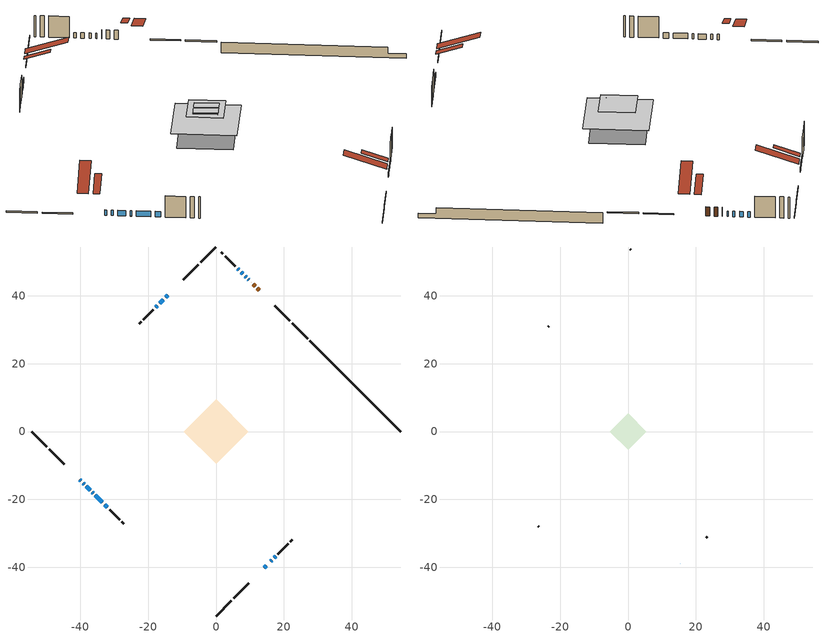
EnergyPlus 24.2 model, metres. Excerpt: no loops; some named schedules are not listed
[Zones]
conditioned space
 floor adiabatic (AdiabaticFloorConstruction): -9.52,0 0,9.52 9.52,0 0,-9.52 z3.51
 floor foundation (Slab1 construction): -6.68,1.51 -1.51,6.68 6.68,-1.51 1.51,-6.68 z-1.37
 wall outside (RimJoist1 construction): 0,-54.37 4.55,-49.82 / -54.37,0 -49.82,-4.55 / 0,54.37 -4.55,49.82 / 26.99,27.38 22.44,31.93 z1.07:1.37
 wall outside (RimJoist2 construction): 5.21,-49.17 9.62,-44.76 / -49.17,-5.21 -44.76,-9.62 / -5.21,49.17 -9.62,44.76 / 21.78,32.59 17.37,37 z1.07:1.37
 wall outside (AdiabaticWallConstruction 1): 12.75,41.63 12.21,42.16 / 11.56,42.82 11.05,43.33 / 10.39,43.98 10.36,44.02 z1.07:3.1
 wall outside (AdiabaticWallConstruction): 9.7,44.67 9.52,44.85 / 14.24,-40.13 14.76,-39.62 / 8.87,45.51 8.55,45.83 / -14.24,40.13 -14.84,39.54 / 16.12,-38.25 16.44,-37.93 / -40.13,-14.24 -39.79,-14.58 / -39.14,-15.23 -38.9,-15.48 / -38.24,-16.13 -37.07,-17.3 / -36.42,-17.96 -36.19,-18.18 / 7.89,46.48 7.38,46.99 / 6.72,47.65 6.34,48.03 / -15.49,38.88 -16.63,37.74 / 17.09,-37.28 17.61,-36.77 / -35.54,-18.84 -33.48,-20.89 / -32.82,-21.55 -32,-22.37 / -17.28,37.09 -17.8,36.57 z1.07:2.29
 wall outside (Wall1 construction): 18.26,-36.11 21.24,-33.13 / -31.35,-23.03 -28.37,-26.01 / -18.46,35.92 -21.44,32.94 / 5.69,48.69 2.71,51.67 z1.07:5.95
 wall outside (Wall2 construction): 21.9,-32.47 22.48,-31.9 / -27.71,-26.66 -27.14,-27.24 / -22.09,32.28 -22.67,31.71 / 2.05,52.32 1.48,52.9 z1.07:5.95
 wall foundation (FoundationWall1 construction): 27.65,26.73,-1.37 27.65,26.73,1.07 51.7,2.67,1.07 51.7,2.67,-0.31 54.37,0,-0.31 54.37,0,-1.37
 window (WindowConstruction 8): 9.7,44.67 9.52,44.85 z1.07:2.29
 window (WindowConstruction 7): 14.24,-40.13 14.76,-39.62 z1.07:2.29
 window (WindowConstruction 10): 8.86,45.51 8.55,45.82 z1.07:2.29
 window (WindowConstruction 11): -14.24,40.13 -14.84,39.54 z1.07:2.29
 window (WindowConstruction 12): 16.12,-38.25 16.44,-37.94 z1.07:2.29
 window (WindowConstruction 13): -40.13,-14.24 -39.79,-14.58 z1.07:2.29
 window (WindowConstruction 14): -39.14,-15.24 -38.9,-15.47 z1.07:2.29
 window (WindowConstruction 15): -38.24,-16.13 -37.07,-17.3 z1.07:2.29
 window (WindowConstruction 9): -36.42,-17.96 -36.19,-18.18 z1.07:2.29
 window (WindowConstruction): 7.89,46.48 7.38,46.99 z1.07:2.29
 window (WindowConstruction 1): 6.72,47.65 6.34,48.03 z1.07:2.29
 window (WindowConstruction 2): -15.49,38.88 -16.63,37.75 z1.07:2.29
 window (WindowConstruction 3): 17.1,-37.28 17.61,-36.77 z1.07:2.29
 window (WindowConstruction 4): -35.54,-18.84 -33.48,-20.89 z1.07:2.29
 window (WindowConstruction 5): -32.82,-21.55 -32.01,-22.37 z1.07:2.29
 window (WindowConstruction 6): -17.29,37.09 -17.8,36.58 z1.07:2.29
 door (Door): 12.75,41.63 12.21,42.16 z1.07:3.1
 door (Door 1): 11.56,42.82 11.05,43.33 z1.07:3.1
 door (Door 2): 10.39,43.98 10.36,44.02 z1.07:3.1
 ceiling adiabatic (AdiabaticFloorConstruction): 0,-9.52 9.52,0 0,9.52 -9.52,0 z3.51
 roof outside (Roof3 construction): 13.59,-40.79,5.95 9.76,-36.96,7.75 8.75,-37.97,7.75 12.58,-41.8,5.95; -40.79,-13.59,5.95 -36.96,-9.76,7.75 -37.97,-8.75,7.75 -41.8,-12.58,5.95; -13.59,40.79,5.95 -9.76,36.96,7.75 -8.75,37.97,7.75 -12.58,41.8,5.95; 13.4,40.97,5.95 9.57,37.14,7.75 10.58,36.13,7.75 14.41,39.96,5.95
attic - vented
 floor to conditioned space (Floor1 construction Reversed): -5.33,0 0,5.33 5.33,0 0,-5.33 z5.95
 floor to conditioned space (Floor2 construction Reversed): -3.56,0 0,3.56 3.56,0 0,-3.56 z5.95
 wall outside (AdiabaticWallConstruction): 15.41,-38.96 15.47,-38.91 z1.07:2.29
 wall outside (Wall3 construction): 23.13,-31.24 23.29,-31.08 / -26.48,-27.89 -26.32,-28.06 / -23.32,31.05 -23.48,30.89 / 0.82,53.56 0.66,53.72 z1.07:5.95
 window (WindowConstruction 16): 15.41,-38.96 15.47,-38.91 z1.07:2.29
 roof outside (Roof1 construction): 11.92,-42.45,5.95 5.68,-36.21,8.89 4.03,-37.86,8.89 10.28,-44.1,5.95; -42.45,-11.92,5.95 -36.21,-5.68,8.89 -37.86,-4.03,8.89 -44.1,-10.28,5.95; -11.92,42.45,5.95 -5.68,36.21,8.89 -4.03,37.86,8.89 -10.28,44.1,5.95; 15.07,39.3,5.95 8.83,33.06,8.89 10.47,31.42,8.89 16.72,37.66,5.95
[Building]
Building 1: Terrain=Suburbs
[Site:Location]
Sydney AP_NS: Latitude {deg}=46.16; Longitude {deg}=-60.05; Time Zone {hr}=-4; Elevation {m}=62; Keep Site Location Information=Yes
[Site:GroundTemperature:Shallow]
2.62187, 0.93492, 0.799824, 1.60037, 4.8141, 8.01286, 10.786, 12.5427, 12.692, 11.2632, 8.56075, 5.46011
[Site:WaterMainsTemperature]
Calculation Method=Schedule; Temperature Schedule=mains temperature schedule
[Material] Roughness=Rough; Thermal Absorptance=0.9
Name | Thickness {m} | Conductivity {W/m-K} | Density {kg/m3} | Specific Heat {J/kg-K} | Solar Absorptance | Visible Absorptance
asphalt or fiberglass shingles | 0.00635 | 0.162714 | 1121.4 | 1465.45 | 0.4 | 0.4
ceiling loosefill ins | 0.0846667 | 0.0480833 | 16.02 | 1046.75 | 0.7 | 0.7
ceiling stud and cavity | 0.0889 | 42.3981 | 6.31874 | 1174.65 | 0.7 | 0.7
ceiling stud and cavity 1 | 0.1397 | 0.610272 | 65.682 | 1177.47 | 0.7 | 0.7
concrete 4.0 in. | 0.1016 | 1.803125 | 2242.8 | 837.4 | 0.7 | 0.7
concrete 8.0 in. | 0.2032 | 1.803125 | 2242.8 | 837.4 | 0.7 | 0.7
door material | 0.04445 | 0.188738 | 512.64 | 1214.23 | 0.7 | 0.7
door material 1 | 0.04445 | 0.053851 | 512.64 | 1214.23 | 0.7 | 0.7
exterior vertical ins | 0.00216305 | 0.029427 | 32.04 | 1214.23 | 0.7 | 0.7
floor covering | 0.0127 | 0.0433444 | 54.468 | 1339.84 | 0.6 | 0.6
floor rigid ins; wall rigid ins | 0.512978 | 0.029427 | 32.04 | 1214.23 | 0.7 | 0.7
floor stud and cavity | 0.1397 | 1.75129 | 37.0049 | 1207.88 | 0.7 | 0.7
furniture material conditioned space 1 | 0.1524 | 0.115458 | 640.8 | 1214.23 | 0.6 | 0.6
gypsum board | 0.0127 | 0.160291 | 801 | 837.4 | 0.6 | 0.6
gypsum board 1 | 0.00254 | 0.160291 | 801 | 837.4 | 0.6 | 0.6
osb sheathing 0.5 in. | 0.0127 | 0.115458 | 512.64 | 1214.23 | 0.7 | 0.7
osb sheathing 0.75 in. | 0.01905 | 0.115458 | 512.64 | 1214.23 | 0.7 | 0.7
osb sheathing 2.0 in. | 0.0508 | 0.115458 | 512.64 | 1214.23 | 0.7 | 0.7
rim joist stud and cavity | 0.0508 | 0.177588 | 50.32683 | 1063.81 | 0.6 | 0.6
rim joist stud and cavity 1 | 0.0508 | 0.0285197 | 125.044 | 1163.47 | 0.6 | 0.6
roof stud and cavity | 0.2032 | 0.164673 | 78.34581 | 1123.46 | 0.7 | 0.7
wall stud and cavity | 0.1397 | 0.111119 | 139.0536 | 1170.24 | 0.7 | 0.7
wall stud and cavity 1 | 0.1397 | 0.132231 | 139.0536 | 1170.24 | 0.7 | 0.7
wall stud and cavity 2 | 0.0889 | 6.1454 | 50.32683 | 1063.81 | 0.6 | 0.6
wall stud and cavity 3 | 0.0889 | 0.380278 | 52.3479 | 1209.89 | 0.7 | 0.7
wall stud and cavity 4 | 0.0889 | 0.391764 | 83.0341 | 1211.67 | 0.7 | 0.7
wood siding | 0.0254 | 0.102417 | 544.68 | 1172.36 | 0.4 | 0.4
wood siding 1 | 0.00254 | 0.102417 | 544.68 | 1172.36 | 0.4 | 0.4
wood siding 2; wood siding 3; wood siding 4 | 0.0254 | 0.102417 | 544.68 | 1172.36 | 0.7 | 0.7
[WindowMaterial:SimpleGlazingSystem]
Name | U-Factor {W/m2-K} | Solar Heat Gain Coefficient
WindowMaterial | 2.77541 | 0.51
WindowMaterial 1 | 2.76746 | 0.48
WindowMaterial 10 | 2.765186 | 0.46
WindowMaterial 11 | 2.75497 | 0.42
WindowMaterial 12 | 2.78392 | 0.68
WindowMaterial 13 | 2.6539 | 0.15
WindowMaterial 2 | 2.90827 | 0.68
WindowMaterial 3 | 2.946882 | 0.64
WindowMaterial 4 | 5.93465 | 0.79
WindowMaterial 5 | 2.78279 | 0.56
WindowMaterial 6 | 5.10963 | 0.64
WindowMaterial 7 | 2.75156 | 0.41
WindowMaterial 8 | 2.76405 | 0.45
WindowMaterial 9 | 2.986628 | 0.6
[Construction]
AdiabaticFloorConstruction: floor stud and cavity, floor rigid ins, osb sheathing 0.75 in., floor covering
AdiabaticWallConstruction: wood siding 3, wall rigid ins, wall stud and cavity 3, gypsum board
AdiabaticWallConstruction 1: wood siding 4, wall rigid ins, wall stud and cavity 3, gypsum board
Door; Door 2: door material
Door 1: door material 1
Floor1 construction Reversed: gypsum board 1, ceiling stud and cavity
Floor2 construction Reversed: gypsum board, ceiling stud and cavity 1, ceiling loosefill ins
FoundationWall1 construction: concrete 8.0 in.
furniture construction conditioned space 1: furniture material conditioned space 1
PartitionWallConstruction: gypsum board, wall stud and cavity 4, gypsum board
RimJoist1 construction: wood siding 2, rim joist stud and cavity
RimJoist2 construction: wood siding 2, osb sheathing 2.0 in., rim joist stud and cavity 1
Roof1 construction: asphalt or fiberglass shingles
Roof3 construction: asphalt or fiberglass shingles, osb sheathing 0.75 in., roof stud and cavity, gypsum board
Slab1 construction: concrete 4.0 in.
Wall1 construction: wood siding, osb sheathing 0.5 in., wall stud and cavity, gypsum board
Wall2 construction: wood siding, osb sheathing 0.5 in., wall stud and cavity 1, gypsum board
Wall3 construction: wood siding 1, wall stud and cavity 2
WindowConstruction; WindowConstruction 6; WindowConstruction 7: WindowMaterial
WindowConstruction 1: WindowMaterial 1
WindowConstruction 10; WindowConstruction 12: WindowMaterial 8
WindowConstruction 11: WindowMaterial 9
WindowConstruction 13: WindowMaterial 10
WindowConstruction 14: WindowMaterial 11
WindowConstruction 15: WindowMaterial 12
WindowConstruction 16: WindowMaterial 13
WindowConstruction 2: WindowMaterial 2
WindowConstruction 3: WindowMaterial 3
WindowConstruction 4: WindowMaterial 4
WindowConstruction 5: WindowMaterial 5
WindowConstruction 8: WindowMaterial 6
WindowConstruction 9: WindowMaterial 7
[Zone] Multiplier=1; Part of Total Floor Area=Yes
Name | Volume {m3}
attic - vented | 39.2571
conditioned space | 604.6
[Space]
Name | Zone | Volume {m3}
attic - vented 1 | attic - vented | 39.2571
conditioned space 1 | conditioned space | 604.6
[ZoneInfiltration:EffectiveLeakageArea]
infil attic - vented 1: Zone or Space=attic - vented 1; Schedule=Always On Discrete; Effective Air Leakage Area {cm2}=2900.12; Stack Coefficient=0.000543911; Wind Coefficient=1.57574e-05
[ZoneMixing]
whole house fan mix: Zone or Space=attic - vented; Schedule=Always On Continuous; Design Flow Rate Calculation Method=Flow/Zone; Design Flow Rate {m3/s}=0; Source Zone or Space=conditioned space
[SurfaceProperty:ExposedFoundationPerimeter]
Slab1: Exposed Perimeter Calculation Method=TotalExposedPerimeter; Total Exposed Perimeter {m}=37.796
[InternalMass] Zone or ZoneList=conditioned space; Space or SpaceList=conditioned space 1
Name | Construction | Surface Area {m2}
furniture mass conditioned space 1 | furniture construction conditioned space 1 | 106.372
partition wall mass | PartitionWallConstruction | 265.93
[Lights]
interior lighting: Zone or ZoneList or Space or SpaceList=conditioned space 1; Schedule=interior lighting schedule; Design Level Calculation Method=LightingLevel; Lighting Level {W}=343.2; Return Air Fraction=0; Fraction Radiant=0.6; Fraction Visible=0.2; Fraction Replaceable=1
[People]
occupants: Zone or ZoneList or Space or SpaceList=conditioned space 1; Number of People Schedule=occupants schedule; Number of People Calculation Method=People; Number of People=3; Fraction Radiant=0.314171; Sensible Heat Fraction=0.56303; Activity Level Schedule=occupants activity schedule; Carbon Dioxide Generation Rate {m3/s-W}=0; Enable ASHRAE 55 Comfort Warnings=No; Mean Radiant Temperature Calculation Type=EnclosureAveraged
[ElectricEquipment] Zone or ZoneList or Space or SpaceList=conditioned space 1; Design Level Calculation Method=EquipmentLevel
Name | Schedule | Design Level {W} | Fraction Latent | Fraction Radiant | Fraction Lost
clothes dryer | clothes dryer schedule | 140.772 | 0.015 | 0.081 | 0.85
clothes washer | clothes washer schedule | 32.1985 | 0.03 | 0.162 | 0.7
cooking range | cooking range schedule | 215.147 | 0.08 | 0.432 | 0.2
dishwasher | dishwasher schedule | 66.8632 | 0.3 | 0.18 | 0.4
fridge | fridge schedule | 72.9452 | 0 | 0.6 | 0
mech vent bath fan 0 | mech vent bath fan 0 schedule | 50.2 | 0 | 0 | 1
mech vent bath fan 1 | mech vent bath fan 1 schedule | 50.2 | 0 | 0 | 1
mech vent house fan | mech vent house fan schedule | 0 | 0 | 0 | 1
mech vent house fan cfis | mech vent house fan cfis schedule | 0 | 0 | 0 | 0
misc plug loads | misc plug loads schedule | 494.7 | 0.045 | 0.513 | 0.1
whole house fan | Always On Discrete | 0 | 0 | 0 | 1
[OtherEquipment] Zone or ZoneList or Space or SpaceList=conditioned space 1; Design Level Calculation Method=EquipmentLevel
Name | Fuel Type | Schedule | Design Level {W} | Fraction Latent | Fraction Radiant | Fraction Lost
clothes dryer 1 | Electricity | clothes dryer schedule | 0 | 0.015 | 0.081 | 0.85
cooking range 1 | Electricity | cooking range schedule | 0 | 0.08 | 0.432 | 0.2
general water use latent | None | general water use schedule | 62.594 | 1 | 0 | 0
general water use sensible | None | general water use schedule | -61.6891 | 0 | 0.6 | 0
mech vent house fan latent load | None | Always On Discrete | 0 | 1 | 0 | 0
mech vent house fan sensible load | None | Always On Discrete | 0 | 0 | 0 | 0
water heater energy adjustment1 | Electricity | Always On Discrete | 0.01 | 0 | 0 | 1
[ZoneInfiltration:DesignFlowRate] Zone or ZoneList or Space or SpaceList=conditioned space 1; Schedule=Always On Discrete; Design Flow Rate Calculation Method=Flow/Zone; Design Flow Rate {m3/s}=0
infil flow; natural vent flow; whole house fan flow
[Foundation:Kiva]
Foundation Kiva 1: Initial Indoor Air Temperature {C}=18; Wall Height Above Grade {m}=1.06997; Wall Depth Below Slab {m}=0.2032; Custom Block Material Name 1=exterior vertical ins; Custom Block Depth 1 {m}=2.43998; Custom Block X Position 1 {m}=0.2032; Custom Block Z Position 1 {m}=0
[Foundation:Kiva:Settings]
Soil Conductivity {W/m-K}=0.849921; Soil Density {kg/m3}=1842.3; Soil Specific Heat {J/kg-K}=418.7; Ground Solar Absorptivity=0.9; Ground Thermal Absorptivity=0.9; Ground Surface Roughness {m}=0.03; Far-Field Width {m}=40; Deep-Ground Boundary Condition=ZeroFlux; Deep-Ground Depth {m}=40; Minimum Cell Dimension {m}=0.2; Maximum Cell Growth Coefficient=3; Simulation Timestep=Timestep
[Exterior:Lights]
exterior lighting: Schedule=exterior lighting schedule; Design Level {W}=75.6
[Schedule:Constant]
Name | Hourly Value
Always On Continuous; mech vent house fan schedule; mech vent house fan cfis schedule; Always On Discrete | 1
occupants activity schedule | 117.228
fridge schedule | 0
[Schedule:Week:Daily]
interior lighting schedule Week Rule - Jan1-Jan27: interior lighting schedule day, interior lighting schedule day, interior lighting schedule day, interior lighting schedule day, interior lighting schedule day, interior lighting schedule day, interior lighting schedule day, interior lighting schedule default day, interior lighting schedule default day, interior lighting schedule default day, interior lighting schedule default day, interior lighting schedule default day
interior lighting schedule Week Rule - Jan28-Feb3: interior lighting schedule day, interior lighting schedule day, interior lighting schedule day, interior lighting schedule day, interior lighting schedule day 1, interior lighting schedule day 1, interior lighting schedule day 1, interior lighting schedule default day, interior lighting schedule default day, interior lighting schedule default day, interior lighting schedule default day, interior lighting schedule default day
interior lighting schedule Week Rule - Feb4-Feb24: interior lighting schedule day 1, interior lighting schedule day 1, interior lighting schedule day 1, interior lighting schedule day 1, interior lighting schedule day 1, interior lighting schedule day 1, interior lighting schedule day 1, interior lighting schedule default day, interior lighting schedule default day, interior lighting schedule default day, interior lighting schedule default day, interior lighting schedule default day
interior lighting schedule Week Rule - Feb25-Mar3: interior lighting schedule day 1, interior lighting schedule day 1, interior lighting schedule day 1, interior lighting schedule day 1, interior lighting schedule day 2, interior lighting schedule day 2, interior lighting schedule day 2, interior lighting schedule default day, interior lighting schedule default day, interior lighting schedule default day, interior lighting schedule default day, interior lighting schedule default day
interior lighting schedule Week Rule - Mar4-Mar31: interior lighting schedule day 2, interior lighting schedule day 2, interior lighting schedule day 2, interior lighting schedule day 2, interior lighting schedule day 2, interior lighting schedule day 2, interior lighting schedule day 2, interior lighting schedule default day, interior lighting schedule default day, interior lighting schedule default day, interior lighting schedule default day, interior lighting schedule default day
interior lighting schedule Week Rule - Apr1-Apr28: interior lighting schedule day 3, interior lighting schedule day 3, interior lighting schedule day 3, interior lighting schedule day 3, interior lighting schedule day 3, interior lighting schedule day 3, interior lighting schedule day 3, interior lighting schedule default day, interior lighting schedule default day, interior lighting schedule default day, interior lighting schedule default day, interior lighting schedule default day
interior lighting schedule Week Rule - Apr29-May5: interior lighting schedule day 3, interior lighting schedule day 3, interior lighting schedule day 4, interior lighting schedule day 4, interior lighting schedule day 4, interior lighting schedule day 4, interior lighting schedule day 4, interior lighting schedule default day, interior lighting schedule default day, interior lighting schedule default day, interior lighting schedule default day, interior lighting schedule default day
interior lighting schedule Week Rule - May6-May26: interior lighting schedule day 4, interior lighting schedule day 4, interior lighting schedule day 4, interior lighting schedule day 4, interior lighting schedule day 4, interior lighting schedule day 4, interior lighting schedule day 4, interior lighting schedule default day, interior lighting schedule default day, interior lighting schedule default day, interior lighting schedule default day, interior lighting schedule default day
interior lighting schedule Week Rule - May27-Jun2: interior lighting schedule day 4, interior lighting schedule day 4, interior lighting schedule day 4, interior lighting schedule day 4, interior lighting schedule day 4, interior lighting schedule day 5, interior lighting schedule day 5, interior lighting schedule default day, interior lighting schedule default day, interior lighting schedule default day, interior lighting schedule default day, interior lighting schedule default day
interior lighting schedule Week Rule - Jun3-Jun30: interior lighting schedule day 5, interior lighting schedule day 5, interior lighting schedule day 5, interior lighting schedule day 5, interior lighting schedule day 5, interior lighting schedule day 5, interior lighting schedule day 5, interior lighting schedule default day, interior lighting schedule default day, interior lighting schedule default day, interior lighting schedule default day, interior lighting schedule default day
interior lighting schedule Week Rule - Jul1-Jul28: interior lighting schedule day 6, interior lighting schedule day 6, interior lighting schedule day 6, interior lighting schedule day 6, interior lighting schedule day 6, interior lighting schedule day 6, interior lighting schedule day 6, interior lighting schedule default day, interior lighting schedule default day, interior lighting schedule default day, interior lighting schedule default day, interior lighting schedule default day
interior lighting schedule Week Rule - Jul29-Aug4: interior lighting schedule day 6, interior lighting schedule day 6, interior lighting schedule day 6, interior lighting schedule day 7, interior lighting schedule day 7, interior lighting schedule day 7, interior lighting schedule day 7, interior lighting schedule default day, interior lighting schedule default day, interior lighting schedule default day, interior lighting schedule default day, interior lighting schedule default day
interior lighting schedule Week Rule - Aug5-Aug25: interior lighting schedule day 7, interior lighting schedule day 7, interior lighting schedule day 7, interior lighting schedule day 7, interior lighting schedule day 7, interior lighting schedule day 7, interior lighting schedule day 7, interior lighting schedule default day, interior lighting schedule default day, interior lighting schedule default day, interior lighting schedule default day, interior lighting schedule default day
interior lighting schedule Week Rule - Aug26-Sep1: interior lighting schedule day 7, interior lighting schedule day 7, interior lighting schedule day 7, interior lighting schedule day 7, interior lighting schedule day 7, interior lighting schedule day 7, interior lighting schedule day 8, interior lighting schedule default day, interior lighting schedule default day, interior lighting schedule default day, interior lighting schedule default day, interior lighting schedule default day
interior lighting schedule Week Rule - Sep2-Sep29: interior lighting schedule day 8, interior lighting schedule day 8, interior lighting schedule day 8, interior lighting schedule day 8, interior lighting schedule day 8, interior lighting schedule day 8, interior lighting schedule day 8, interior lighting schedule default day, interior lighting schedule default day, interior lighting schedule default day, interior lighting schedule default day, interior lighting schedule default day
interior lighting schedule Week Rule - Sep30-Oct6: interior lighting schedule day 8, interior lighting schedule day 9, interior lighting schedule day 9, interior lighting schedule day 9, interior lighting schedule day 9, interior lighting schedule day 9, interior lighting schedule day 9, interior lighting schedule default day, interior lighting schedule default day, interior lighting schedule default day, interior lighting schedule default day, interior lighting schedule default day
interior lighting schedule Week Rule - Oct7-Oct27: interior lighting schedule day 9, interior lighting schedule day 9, interior lighting schedule day 9, interior lighting schedule day 9, interior lighting schedule day 9, interior lighting schedule day 9, interior lighting schedule day 9, interior lighting schedule default day, interior lighting schedule default day, interior lighting schedule default day, interior lighting schedule default day, interior lighting schedule default day
interior lighting schedule Week Rule - Oct28-Nov3: interior lighting schedule day 9, interior lighting schedule day 9, interior lighting schedule day 9, interior lighting schedule day 9, interior lighting schedule day 10, interior lighting schedule day 10, interior lighting schedule day 10, interior lighting schedule default day, interior lighting schedule default day, interior lighting schedule default day, interior lighting schedule default day, interior lighting schedule default day
interior lighting schedule Week Rule - Nov4-Nov24: interior lighting schedule day 10, interior lighting schedule day 10, interior lighting schedule day 10, interior lighting schedule day 10, interior lighting schedule day 10, interior lighting schedule day 10, interior lighting schedule day 10, interior lighting schedule default day, interior lighting schedule default day, interior lighting schedule default day, interior lighting schedule default day, interior lighting schedule default day
interior lighting schedule Week Rule - Nov25-Dec1: interior lighting schedule day 10, interior lighting schedule day 10, interior lighting schedule day 10, interior lighting schedule day 10, interior lighting schedule day 10, interior lighting schedule day 10, interior lighting schedule day 11, interior lighting schedule default day, interior lighting schedule default day, interior lighting schedule default day, interior lighting schedule default day, interior lighting schedule default day
interior lighting schedule Week Rule - Dec2-Dec31: interior lighting schedule day 11, interior lighting schedule day 11, interior lighting schedule day 11, interior lighting schedule day 11, interior lighting schedule day 11, interior lighting schedule day 11, interior lighting schedule day 11, interior lighting schedule default day, interior lighting schedule default day, interior lighting schedule default day, interior lighting schedule default day, interior lighting schedule default day
occupants schedule Week Rule - Jan1-Dec31: occupants schedule day, occupants schedule day, occupants schedule day, occupants schedule day, occupants schedule day, occupants schedule day, occupants schedule day, occupants schedule default day, occupants schedule default day, occupants schedule default day, occupants schedule default day, occupants schedule default day
clothes dryer schedule Week Rule - Jan1-Dec31: clothes dryer schedule day, clothes dryer schedule day, clothes dryer schedule day, clothes dryer schedule day, clothes dryer schedule day, clothes dryer schedule day, clothes dryer schedule day, clothes dryer schedule default day, clothes dryer schedule default day, clothes dryer schedule default day, clothes dryer schedule default day, clothes dryer schedule default day
clothes washer schedule Week Rule - Jan1-Dec31: clothes washer schedule day, clothes washer schedule day, clothes washer schedule day, clothes washer schedule day, clothes washer schedule day, clothes washer schedule day, clothes washer schedule day, clothes washer schedule default day, clothes washer schedule default day, clothes washer schedule default day, clothes washer schedule default day, clothes washer schedule default day
cooking range schedule Week Rule - Jan1-Dec31: cooking range schedule day, cooking range schedule day, cooking range schedule day, cooking range schedule day, cooking range schedule day, cooking range schedule day, cooking range schedule day, cooking range schedule default day, cooking range schedule default day, cooking range schedule default day, cooking range schedule default day, cooking range schedule default day
dishwasher schedule Week Rule - Jan1-Dec31: dishwasher schedule day, dishwasher schedule day, dishwasher schedule day, dishwasher schedule day, dishwasher schedule day, dishwasher schedule day, dishwasher schedule day, dishwasher schedule default day, dishwasher schedule default day, dishwasher schedule default day, dishwasher schedule default day, dishwasher schedule default day
mech vent bath fan 0 schedule Week Rule - Jan1-Dec31: mech vent bath fan 0 schedule day, mech vent bath fan 0 schedule day, mech vent bath fan 0 schedule day, mech vent bath fan 0 schedule day, mech vent bath fan 0 schedule day, mech vent bath fan 0 schedule day, mech vent bath fan 0 schedule day, mech vent bath fan 0 schedule default day, mech vent bath fan 0 schedule default day, mech vent bath fan 0 schedule default day, mech vent bath fan 0 schedule default day, mech vent bath fan 0 schedule default day
mech vent bath fan 1 schedule Week Rule - Jan1-Dec31: mech vent bath fan 1 schedule day, mech vent bath fan 1 schedule day, mech vent bath fan 1 schedule day, mech vent bath fan 1 schedule day, mech vent bath fan 1 schedule day, mech vent bath fan 1 schedule day, mech vent bath fan 1 schedule day, mech vent bath fan 1 schedule default day, mech vent bath fan 1 schedule default day, mech vent bath fan 1 schedule default day, mech vent bath fan 1 schedule default day, mech vent bath fan 1 schedule default day
misc plug loads schedule Week Rule - Jan1-Dec31: misc plug loads schedule day, misc plug loads schedule day, misc plug loads schedule day, misc plug loads schedule day, misc plug loads schedule day, misc plug loads schedule day, misc plug loads schedule day, misc plug loads schedule default day, misc plug loads schedule default day, misc plug loads schedule default day, misc plug loads schedule default day, misc plug loads schedule default day
general water use schedule Week Rule - Jan1-Dec31: general water use schedule day, general water use schedule day, general water use schedule day, general water use schedule day, general water use schedule day, general water use schedule day, general water use schedule day, general water use schedule default day, general water use schedule default day, general water use schedule default day, general water use schedule default day, general water use schedule default day
exterior lighting schedule Week Rule - Jan1-Jan27: exterior lighting schedule day, exterior lighting schedule day, exterior lighting schedule day, exterior lighting schedule day, exterior lighting schedule day, exterior lighting schedule day, exterior lighting schedule day, exterior lighting schedule default day, exterior lighting schedule default day, exterior lighting schedule default day, exterior lighting schedule default day, exterior lighting schedule default day
exterior lighting schedule Week Rule - Jan28-Feb3: exterior lighting schedule day, exterior lighting schedule day, exterior lighting schedule day, exterior lighting schedule day, exterior lighting schedule day 1, exterior lighting schedule day 1, exterior lighting schedule day 1, exterior lighting schedule default day, exterior lighting schedule default day, exterior lighting schedule default day, exterior lighting schedule default day, exterior lighting schedule default day
exterior lighting schedule Week Rule - Feb4-Feb24: exterior lighting schedule day 1, exterior lighting schedule day 1, exterior lighting schedule day 1, exterior lighting schedule day 1, exterior lighting schedule day 1, exterior lighting schedule day 1, exterior lighting schedule day 1, exterior lighting schedule default day, exterior lighting schedule default day, exterior lighting schedule default day, exterior lighting schedule default day, exterior lighting schedule default day
exterior lighting schedule Week Rule - Feb25-Mar3: exterior lighting schedule day 1, exterior lighting schedule day 1, exterior lighting schedule day 1, exterior lighting schedule day 1, exterior lighting schedule day 2, exterior lighting schedule day 2, exterior lighting schedule day 2, exterior lighting schedule default day, exterior lighting schedule default day, exterior lighting schedule default day, exterior lighting schedule default day, exterior lighting schedule default day
exterior lighting schedule Week Rule - Mar4-Mar31: exterior lighting schedule day 2, exterior lighting schedule day 2, exterior lighting schedule day 2, exterior lighting schedule day 2, exterior lighting schedule day 2, exterior lighting schedule day 2, exterior lighting schedule day 2, exterior lighting schedule default day, exterior lighting schedule default day, exterior lighting schedule default day, exterior lighting schedule default day, exterior lighting schedule default day
exterior lighting schedule Week Rule - Apr1-Apr28: exterior lighting schedule day 3, exterior lighting schedule day 3, exterior lighting schedule day 3, exterior lighting schedule day 3, exterior lighting schedule day 3, exterior lighting schedule day 3, exterior lighting schedule day 3, exterior lighting schedule default day, exterior lighting schedule default day, exterior lighting schedule default day, exterior lighting schedule default day, exterior lighting schedule default day
exterior lighting schedule Week Rule - Apr29-May5: exterior lighting schedule day 3, exterior lighting schedule day 3, exterior lighting schedule day 4, exterior lighting schedule day 4, exterior lighting schedule day 4, exterior lighting schedule day 4, exterior lighting schedule day 4, exterior lighting schedule default day, exterior lighting schedule default day, exterior lighting schedule default day, exterior lighting schedule default day, exterior lighting schedule default day
exterior lighting schedule Week Rule - May6-May26: exterior lighting schedule day 4, exterior lighting schedule day 4, exterior lighting schedule day 4, exterior lighting schedule day 4, exterior lighting schedule day 4, exterior lighting schedule day 4, exterior lighting schedule day 4, exterior lighting schedule default day, exterior lighting schedule default day, exterior lighting schedule default day, exterior lighting schedule default day, exterior lighting schedule default day
exterior lighting schedule Week Rule - May27-Jun2: exterior lighting schedule day 4, exterior lighting schedule day 4, exterior lighting schedule day 4, exterior lighting schedule day 4, exterior lighting schedule day 4, exterior lighting schedule day 5, exterior lighting schedule day 5, exterior lighting schedule default day, exterior lighting schedule default day, exterior lighting schedule default day, exterior lighting schedule default day, exterior lighting schedule default day
exterior lighting schedule Week Rule - Jun3-Jun30: exterior lighting schedule day 5, exterior lighting schedule day 5, exterior lighting schedule day 5, exterior lighting schedule day 5, exterior lighting schedule day 5, exterior lighting schedule day 5, exterior lighting schedule day 5, exterior lighting schedule default day, exterior lighting schedule default day, exterior lighting schedule default day, exterior lighting schedule default day, exterior lighting schedule default day
exterior lighting schedule Week Rule - Jul1-Jul28: exterior lighting schedule day 6, exterior lighting schedule day 6, exterior lighting schedule day 6, exterior lighting schedule day 6, exterior lighting schedule day 6, exterior lighting schedule day 6, exterior lighting schedule day 6, exterior lighting schedule default day, exterior lighting schedule default day, exterior lighting schedule default day, exterior lighting schedule default day, exterior lighting schedule default day
exterior lighting schedule Week Rule - Jul29-Aug4: exterior lighting schedule day 6, exterior lighting schedule day 6, exterior lighting schedule day 6, exterior lighting schedule day 7, exterior lighting schedule day 7, exterior lighting schedule day 7, exterior lighting schedule day 7, exterior lighting schedule default day, exterior lighting schedule default day, exterior lighting schedule default day, exterior lighting schedule default day, exterior lighting schedule default day
exterior lighting schedule Week Rule - Aug5-Aug25: exterior lighting schedule day 7, exterior lighting schedule day 7, exterior lighting schedule day 7, exterior lighting schedule day 7, exterior lighting schedule day 7, exterior lighting schedule day 7, exterior lighting schedule day 7, exterior lighting schedule default day, exterior lighting schedule default day, exterior lighting schedule default day, exterior lighting schedule default day, exterior lighting schedule default day
exterior lighting schedule Week Rule - Aug26-Sep1: exterior lighting schedule day 7, exterior lighting schedule day 7, exterior lighting schedule day 7, exterior lighting schedule day 7, exterior lighting schedule day 7, exterior lighting schedule day 7, exterior lighting schedule day 8, exterior lighting schedule default day, exterior lighting schedule default day, exterior lighting schedule default day, exterior lighting schedule default day, exterior lighting schedule default day
[Schedule:Year]
interior lighting schedule: interior lighting schedule Week Rule - Jan1-Jan27, 1, 1, 1, 27, interior lighting schedule Week Rule - Jan28-Feb3, 1, 28, 2, 3, interior lighting schedule Week Rule - Feb4-Feb24, 2, 4, 2, 24, interior lighting schedule Week Rule - Feb25-Mar3, 2, 25, 3, 3, interior lighting schedule Week Rule - Mar4-Mar31, 3, 4, 3, 31, interior lighting schedule Week Rule - Apr1-Apr28, 4, 1, 4, 28, interior lighting schedule Week Rule - Apr29-May5, 4, 29, 5, 5, interior lighting schedule Week Rule - May6-May26, 5, 6, 5, 26, interior lighting schedule Week Rule - May27-Jun2, 5, 27, 6, 2, interior lighting schedule Week Rule - Jun3-Jun30, 6, 3, 6, 30, interior lighting schedule Week Rule - Jul1-Jul28, 7, 1, 7, 28, interior lighting schedule Week Rule - Jul29-Aug4, 7, 29, 8, 4, interior lighting schedule Week Rule - Aug5-Aug25, 8, 5, 8, 25, interior lighting schedule Week Rule - Aug26-Sep1, 8, 26, 9, 1, interior lighting schedule Week Rule - Sep2-Sep29, 9, 2, 9, 29, interior lighting schedule Week Rule - Sep30-Oct6, 9, 30, 10, 6, interior lighting schedule Week Rule - Oct7-Oct27, 10, 7, 10, 27, interior lighting schedule Week Rule - Oct28-Nov3, 10, 28, 11, 3, interior lighting schedule Week Rule - Nov4-Nov24, 11, 4, 11, 24, interior lighting schedule Week Rule - Nov25-Dec1, 11, 25, 12, 1, interior lighting schedule Week Rule - Dec2-Dec31, 12, 2, 12, 31
occupants schedule: occupants schedule Week Rule - Jan1-Dec31, 1, 1, 12, 31
clothes dryer schedule: clothes dryer schedule Week Rule - Jan1-Dec31, 1, 1, 12, 31
clothes washer schedule: clothes washer schedule Week Rule - Jan1-Dec31, 1, 1, 12, 31
cooking range schedule: cooking range schedule Week Rule - Jan1-Dec31, 1, 1, 12, 31
dishwasher schedule: dishwasher schedule Week Rule - Jan1-Dec31, 1, 1, 12, 31
mech vent bath fan 0 schedule: mech vent bath fan 0 schedule Week Rule - Jan1-Dec31, 1, 1, 12, 31
mech vent bath fan 1 schedule: mech vent bath fan 1 schedule Week Rule - Jan1-Dec31, 1, 1, 12, 31
misc plug loads schedule: misc plug loads schedule Week Rule - Jan1-Dec31, 1, 1, 12, 31
general water use schedule: general water use schedule Week Rule - Jan1-Dec31, 1, 1, 12, 31
exterior lighting schedule: exterior lighting schedule Week Rule - Jan1-Jan27, 1, 1, 1, 27, exterior lighting schedule Week Rule - Jan28-Feb3, 1, 28, 2, 3, exterior lighting schedule Week Rule - Feb4-Feb24, 2, 4, 2, 24, exterior lighting schedule Week Rule - Feb25-Mar3, 2, 25, 3, 3, exterior lighting schedule Week Rule - Mar4-Mar31, 3, 4, 3, 31, exterior lighting schedule Week Rule - Apr1-Apr28, 4, 1, 4, 28, exterior lighting schedule Week Rule - Apr29-May5, 4, 29, 5, 5, exterior lighting schedule Week Rule - May6-May26, 5, 6, 5, 26, exterior lighting schedule Week Rule - May27-Jun2, 5, 27, 6, 2, exterior lighting schedule Week Rule - Jun3-Jun30, 6, 3, 6, 30, exterior lighting schedule Week Rule - Jul1-Jul28, 7, 1, 7, 28, exterior lighting schedule Week Rule - Jul29-Aug4, 7, 29, 8, 4, exterior lighting schedule Week Rule - Aug5-Aug25, 8, 5, 8, 25, exterior lighting schedule Week Rule - Aug26-Sep1, 8, 26, 9, 1, exterior lighting schedule Week Rule - Sep2-Sep29, 9, 2, 9, 29, exterior lighting schedule Week Rule - Sep30-Oct6, 9, 30, 10, 6, exterior lighting schedule Week Rule - Oct7-Oct27, 10, 7, 10, 27, exterior lighting schedule Week Rule - Oct28-Nov3, 10, 28, 11, 3, exterior lighting schedule Week Rule - Nov4-Nov24, 11, 4, 11, 24, exterior lighting schedule Week Rule - Nov25-Dec1, 11, 25, 12, 1, exterior lighting schedule Week Rule - Dec2-Dec31, 12, 2, 12, 31
[Schedule:Compact]
mains temperature schedule: Through: 01/01, For: AllDays, Until: 24:00, 6.99889, Through: 01/02, For: AllDays, Until: 24:00, 6.94278, Through: 01/03, For: AllDays, Until: 24:00, 6.88722, Through: 01/04, For: AllDays, Until: 24:00, 6.83278, Through: 01/05, For: AllDays, Until: 24:00, 6.77944, Through: 01/06, For: AllDays, Until: 24:00, 6.72722, Through: 01/07, For: AllDays, Until: 24:00, 6.67556, Through: 01/08, For: AllDays, Until: 24:00, 6.62444, Through: 01/09, For: AllDays, Until: 24:00, 6.575, Through: 01/10, For: AllDays, Until: 24:00, 6.52611, Through: 01/11, For: AllDays, Until: 24:00, 6.47889, Through: 01/12, For: AllDays, Until: 24:00, 6.43222, Through: 01/13, For: AllDays, Until: 24:00, 6.38611, Through: 01/14, For: AllDays, Until: 24:00, 6.34167, Through: 01/15, For: AllDays, Until: 24:00, 6.29833, Through: 01/16, For: AllDays, Until: 24:00, 6.25556, Through: 01/17, For: AllDays, Until: 24:00, 6.21444, Through: 01/18, For: AllDays, Until: 24:00, 6.17389, Through: 01/19, For: AllDays, Until: 24:00, 6.135, Through: 01/20, For: AllDays, Until: 24:00, 6.09667, Through: 01/21, For: AllDays, Until: 24:00, 6.06, Through: 01/22, For: AllDays, Until: 24:00, 6.02389, Through: 01/23, For: AllDays, Until: 24:00, 5.98944, Through: 01/24, For: AllDays, Until: 24:00, 5.95611, Through: 01/25, For: AllDays, Until: 24:00, 5.92333, Through: 01/26, For: AllDays, Until: 24:00, 5.89222, Through: 01/27, For: AllDays, Until: 24:00, 5.86278, Through: 01/28, For: AllDays, Until: 24:00, 5.83389, Through: 01/29, For: AllDays, Until: 24:00, 5.80611, Through: 01/30, For: AllDays, Until: 24:00, 5.78, Through: 01/31, For: AllDays, Until: 24:00, 5.755, Through: 02/01, For: AllDays, Until: 24:00, 5.73111, Through: 02/02, For: AllDays, Until: 24:00, 5.70833, Through: 02/03, For: AllDays, Until: 24:00, 5.68722, Through: 02/04, For: AllDays, Until: 24:00, 5.66667, Through: 02/05, For: AllDays, Until: 24:00, 5.64778, Through: 02/06, For: AllDays, Until: 24:00, 5.63056, Through: 02/07, For: AllDays, Until: 24:00, 5.61389, Through: 02/08, For: AllDays, Until: 24:00, 5.59889, Through: 02/09, For: AllDays, Until: 24:00, 5.585, Through: 02/10, For: AllDays, Until: 24:00, 5.57278, Through: 02/11, For: AllDays, Until: 24:00, 5.56167, Through: 02/12, For: AllDays, Until: 24:00, 5.55167, Through: 02/13, For: AllDays, Until: 24:00, 5.54278, Through: 02/14, For: AllDays, Until: 24:00, 5.53556, Through: 02/15, For: AllDays, Until: 24:00, 5.52944, Through: 02/16, For: AllDays, Until: 24:00, 5.52444, Through: 02/17, For: AllDays, Until: 24:00, 5.52111, Through: 02/18, For: AllDays, Until: 24:00, 5.51889, Through: 02/19, For: AllDays, Until: 24:00, 5.51833, Through: 02/20, For: AllDays, Until: 24:00, 5.51889, Through: 02/21, For: AllDays, Until: 24:00, 5.52056, Through: 02/22, For: AllDays, Until: 24:00, 5.52333, Through: 02/23, For: AllDays, Until: 24:00, 5.52778, Through: 02/24, For: AllDays, Until: 24:00, 5.53333, Through: 02/25, For: AllDays, Until: 24:00, 5.54056, Through: 02/26, For: AllDays, Until: 24:00, 5.54833, Through: 02/27, For: AllDays, Until: 24:00, 5.55833, Through: 02/28, For: AllDays, Until: 24:00, 5.56889, Through: 03/01, For: AllDays, Until: 24:00, 5.58111, Through: 03/02, For: AllDays, Until: 24:00, 5.59444, Through: 03/03, For: AllDays, Until: 24:00, 5.60889, Through: 03/04, For: AllDays, Until: 24:00, 5.625, Through: 03/05, For: AllDays, Until: 24:00, 5.64222, Through: 03/06, For: AllDays, Until: 24:00, 5.66056, Through: 03/07, For: AllDays, Until: 24:00, 5.68056, Through: 03/08, For: AllDays, Until: 24:00, 5.70167, Through: 03/09, For: AllDays, Until: 24:00, 5.72389, Through: 03/10, For: AllDays, Until: 24:00, 5.74722, Through: 03/11, For: AllDays, Until: 24:00, 5.77167, Through: 03/12, For: AllDays, Until: 24:00, 5.79778, Through: 03/13, For: AllDays, Until: 24:00, 5.825, Through: 03/14, For: AllDays, Until: 24:00, 5.85333, Through: 03/15, For: AllDays, Until: 24:00, 5.88278, Through: 03/16, For: AllDays, Until: 24:00, 5.91333, Through: 03/17, For: AllDays, Until: 24:00, 5.94556, Through: 03/18, For: AllDays, Until: 24:00, 5.97889, Through: 03/19, For: AllDays, Until: 24:00, 6.01278, Through: 03/20, For: AllDays, Until: 24:00, 6.04833, Through: 03/21, For: AllDays, Until: 24:00, 6.085, Through: 03/22, For: AllDays, Until: 24:00, 6.12278, Through: 03/23, For: AllDays, Until: 24:00, 6.16167, Through: 03/24, For: AllDays, Until: 24:00, 6.20167, Through: 03/25, For: AllDays, Until: 24:00, 6.24222, Through: 03/26, For: AllDays, Until: 24:00, 6.28444, Through: 03/27, For: AllDays, Until: 24:00, 6.32778, Through: 03/28, For: AllDays, Until: 24:00, 6.37222, Through: 03/29, For: AllDays, Until: 24:00, 6.41722, Through: 03/30, For: AllDays, Until: 24:00, 6.46389, Through: 03/31, For: AllDays, Until: 24:00, 6.51111, Through: 04/01, For: AllDays, Until: 24:00, 6.55944, Through: 04/02, For: AllDays, Until: 24:00, 6.60889, Through: 04/03, For: AllDays, Until: 24:00, 6.65944, Through: 04/04, For: AllDays, Until: 24:00, 6.71056, Through: 04/05, For: AllDays, Until: 24:00, 6.76278, Through: 04/06, For: AllDays, Until: 24:00, 6.81611, Through: 04/07, For: AllDays, Until: 24:00, 6.87, Through: 04/08, For: AllDays, Until: 24:00, 6.925, Through: 04/09, For: AllDays, Until: 24:00, 6.98111, Through: 04/10, For: AllDays, Until: 24:00, 7.03778, Through: 04/11, For: AllDays, Until: 24:00, 7.09556, Through: 04/12, For: AllDays, Until: 24:00, 7.15389, Through: 04/13, For: AllDays, Until: 24:00, 7.21333, Through: 04/14, For: AllDays, Until: 24:00, 7.27333, Through: 04/15, For: AllDays, Until: 24:00, 7.33389, Through: 04/16, For: AllDays, Until: 24:00, 7.39556, Through: 04/17, For: AllDays, Until: 24:00, 7.45778, Through: 04/18, For: AllDays, Until: 24:00, 7.52111, Through: 04/19, For: AllDays, Until: 24:00, 7.585, Through: 04/20, For: AllDays, Until: 24:00, 7.64944, Through: 04/21, For: AllDays, Until: 24:00, 7.71444, Through: 04/22, For: AllDays, Until: 24:00, 7.78, Through: 04/23, For: AllDays, Until: 24:00, 7.84667, Through: 04/24, For: AllDays, Until: 24:00, 7.91389, Through: 04/25, For: AllDays, Until: 24:00, 7.98111, Through: 04/26, For: AllDays, Until: 24:00, 8.04944, Through: 04/27, For: AllDays, Until: 24:00, 8.11833, Through: 04/28, For: AllDays, Until: 24:00, 8.18778, Through: 04/29, For: AllDays, Until: 24:00, 8.25722, Through: 04/30, For: AllDays, Until: 24:00, 8.32778, Through: 05/01, For: AllDays, Until: 24:00, 8.39833, Through: 05/02, For: AllDays, Until: 24:00, 8.46944, Through: 05/03, For: AllDays, Until: 24:00, 8.54111, Through: 05/04, For: AllDays, Until: 24:00, 8.61333, Through: 05/05, For: AllDays, Until: 24:00, 8.68556, Through: 05/06, For: AllDays, Until: 24:00, 8.75833, Through: 05/07, For: AllDays, Until: 24:00, 8.83167, Through: 05/08, For: AllDays, Until: 24:00, 8.905, Through: 05/09, For: AllDays, Until: 24:00, 8.97889, Through: 05/10, For: AllDays, Until: 24:00, 9.05278, Through: 05/11, For: AllDays, Until: 24:00, 9.12722, Through: 05/12, For: AllDays, Until: 24:00, 9.20167, Through: 05/13, For: AllDays, Until: 24:00, 9.27667, Through: 05/14, For: AllDays, Until: 24:00, 9.35111, Through: 05/15, For: AllDays, Until: 24:00, 9.42611, Through: 05/16, For: AllDays, Until: 24:00, 9.50167, Through: 05/17, For: AllDays, Until: 24:00, 9.57667, Through: 05/18, For: AllDays, Until: 24:00, 9.65222, Through: 05/19, For: AllDays, Until: 24:00, 9.72778, Through: 05/20, For: AllDays, Until: 24:00, 9.80333, Through: 05/21, For: AllDays, Until: 24:00, 9.87889, Through: 05/22, For: AllDays, Until: 24:00, 9.95444, Through: 05/23, For: AllDays, Until: 24:00, 10.0306, Through: 05/24, For: AllDays, Until: 24:00, 10.1061, Through: 05/25, For: AllDays, Until: 24:00, 10.1811, Through: 05/26, For: AllDays, Until: 24:00, 10.2567, Through: 05/27, For: AllDays, Until: 24:00, 10.3322, Through: 05/28, For: AllDays, Until: 24:00, 10.4072, Through: 05/29, For: AllDays, Until: 24:00, 10.4822, Through: 05/30, For: AllDays, Until: 24:00, 10.5572, Through: 05/31, For: AllDays, Until: 24:00, 10.6322, Through: 06/01, For: AllDays, Until: 24:00, 10.7067, Through: 06/02, For: AllDays, Until: 24:00, 10.7806, Through: 06/03, For: AllDays, Until: 24:00, 10.8544, Through: 06/04, For: AllDays, Until: 24:00, 10.9283, Through: 06/05, For: AllDays, Until: 24:00, 11.0017, Through: 06/06, For: AllDays, Until: 24:00, 11.075, Through: 06/07, For: AllDays, Until: 24:00, 11.1478, Through: 06/08, For: AllDays, Until: 24:00, 11.22, Through: 06/09, For: AllDays, Until: 24:00, 11.2922, Through: 06/10, For: AllDays, Until: 24:00, 11.3633, Through: 06/11, For: AllDays, Until: 24:00, 11.4344, Through: 06/12, For: AllDays, Until: 24:00, 11.5056, Through: 06/13, For: AllDays, Until: 24:00, 11.5756, Through: 06/14, For: AllDays, Until: 24:00, 11.6456, Through: 06/15, For: AllDays, Until: 24:00, 11.7144, Through: 06/16, For: AllDays, Until: 24:00, 11.7833, Through: 06/17, For: AllDays, Until: 24:00, 11.8517, Through: 06/18, For: AllDays, Until: 24:00, 11.9189, Through: 06/19, For: AllDays, Until: 24:00, 11.9861, Through: 06/20, For: AllDays, Until: 24:00, 12.0522, Through: 06/21, For: AllDays, Until: 24:00, 12.1178, Through: 06/22, For: AllDays, Until: 24:00, 12.1833, Through: 06/23, For: AllDays, Until: 24:00, 12.2472, Through: 06/24, For: AllDays, Until: 24:00, 12.3111, Through: 06/25, For: AllDays, Until: 24:00, 12.3739, Through: 06/26, For: AllDays, Until: 24:00, 12.4367, Through: 06/27, For: AllDays, Until: 24:00, 12.4978, Through: 06/28, For: AllDays, Until: 24:00, 12.5589, Through: 06/29, For: AllDays, Until: 24:00, 12.6189, Through: 06/30, For: AllDays, Until: 24:00, 12.6778, Through: 07/01, For: AllDays, Until: 24:00, 12.7361, Through: 07/02, For: AllDays, Until: 24:00, 12.7939, Through: 07/03, For: AllDays, Until: 24:00, 12.8506, Through: 07/04, For: AllDays, Until: 24:00, 12.9061, Through: 07/05, For: AllDays, Until: 24:00, 12.9611, Through: 07/06, For: AllDays, Until: 24:00, 13.015, Through: 07/07, For: AllDays, Until: 24:00, 13.0678, Through: 07/08, For: AllDays, Until: 24:00, 13.12, Through: 07/09, For: AllDays, Until: 24:00, 13.1711, Through: 07/10, For: AllDays, Until: 24:00, 13.2217, Through: 07/11, For: AllDays, Until: 24:00, 13.2711, Through: 07/12, For: AllDays, Until: 24:00, 13.3189, Through: 07/13, For: AllDays, Until: 24:00, 13.3661, Through: 07/14, For: AllDays, Until: 24:00, 13.4128, Through: 07/15, For: AllDays, Until: 24:00, 13.4578, Through: 07/16, For: AllDays, Until: 24:00, 13.5017, Through: 07/17, For: AllDays, Until: 24:00, 13.545, Through: 07/18, For: AllDays, Until: 24:00, 13.5867, Through: 07/19, For: AllDays, Until: 24:00, 13.6278, Through: 07/20, For: AllDays, Until: 24:00, 13.6678, Through: 07/21, For: AllDays, Until: 24:00, 13.7061, Through: 07/22, For: AllDays, Until: 24:00, 13.7439, Through: 07/23, For: AllDays, Until: 24:00, 13.7806, Through: 07/24, For: AllDays, Until: 24:00, 13.8156, Through: 07/25, For: AllDays, Until: 24:00, 13.85, Through: 07/26, For: AllDays, Until: 24:00, 13.8828, Through: 07/27, For: AllDays, Until: 24:00, 13.9144, Through: 07/28, For: AllDays, Until: 24:00, 13.945, Through: 07/29, For: AllDays, Until: 24:00, 13.9744, Through: 07/30, For: AllDays, Until: 24:00, 14.0028, Through: 07/31, For: AllDays, Until: 24:00, 14.0294, Through: 08/01, For: AllDays, Until: 24:00, 14.0556, Through: 08/02, For: AllDays, Until: 24:00, 14.08, Through: 08/03, For: AllDays, Until: 24:00, 14.1033, Through: 08/04, For: AllDays, Until: 24:00, 14.1256, Through: 08/05, For: AllDays, Until: 24:00, 14.1461, Through: 08/06, For: AllDays, Until: 24:00, 14.1656, Through: 08/07, For: AllDays, Until: 24:00, 14.1839, Through: 08/08, For: AllDays, Until: 24:00, 14.2011, Through: 08/09, For: AllDays, Until: 24:00, 14.2172, Through: 08/10, For: AllDays, Until: 24:00, 14.2317, Through: 08/11, For: AllDays, Until: 24:00, 14.2444, Through: 08/12, For: AllDays, Until: 24:00, 14.2567, Through: 08/13, For: AllDays, Until: 24:00, 14.2672, Through: 08/14, For: AllDays, Until: 24:00, 14.2767, Through: 08/15, For: AllDays, Until: 24:00, 14.2844, Through: 08/16, For: AllDays, Until: 24:00, 14.2917, Through: 08/17, For: AllDays, Until: 24:00, 14.2972, Through: 08/18, For: AllDays, Until: 24:00, 14.3011, Through: 08/19, For: AllDays, Until: 24:00, 14.3039, Through: 08/20, For: AllDays, Until: 24:00, 14.3056, Through: 08/21, For: AllDays, Until: 24:00, 14.3061, Through: 08/22, For: AllDays, Until: 24:00, 14.305, Through: 08/23, For: AllDays, Until: 24:00, 14.3028, Through: 08/24, For: AllDays, Until: 24:00, 14.2989, Through: 08/25, For: AllDays, Until: 24:00, 14.2939, Through: 08/26, For: AllDays, Until: 24:00, 14.2878, Through: 08/27, For: AllDays, Until: 24:00, 14.28, Through: 08/28, For: AllDays, Until: 24:00, 14.2717, Through: 08/29, For: AllDays, Until: 24:00, 14.2611, Through: 08/30, For: AllDays, Until: 24:00, 14.25, Through: 08/31, For: AllDays, Until: 24:00, 14.2372, Through: 09/01, For: AllDays, Until: 24:00, 14.2233, Through: 09/02, For: AllDays, Until: 24:00, 14.2083, Through: 09/03, For: AllDays, Until: 24:00, 14.1917, Through: 09/04, For: AllDays, Until: 24:00, 14.1739, Through: 09/05, For: AllDays, Until: 24:00, 14.155, Through: 09/06, For: AllDays, Until: 24:00, 14.1344, Through: 09/07, For: AllDays, Until: 24:00, 14.1128, Through: 09/08, For: AllDays, Until: 24:00, 14.09, Through: 09/09, For: AllDays, Until: 24:00, 14.0661, Through: 09/10, For: AllDays, Until: 24:00, 14.0411, Through: 09/11, For: AllDays, Until: 24:00, 14.0144, Through: 09/12, For: AllDays, Until: 24:00, 13.9867, Through: 09/13, For: AllDays, Until: 24:00, 13.9578, Through: 09/14, For: AllDays, Until: 24:00, 13.9278, Through: 09/15, For: AllDays, Until: 24:00, 13.8967, Through: 09/16, For: AllDays, Until: 24:00, 13.8639, Through: 09/17, For: AllDays, Until: 24:00, 13.8306, Through: 09/18, For: AllDays, Until: 24:00, 13.7956, Through: 09/19, For: AllDays, Until: 24:00, 13.7594, Through: 09/20, For: AllDays, Until: 24:00, 13.7228, Through: 09/21, For: AllDays, Until: 24:00, 13.6844, Through: 09/22, For: AllDays, Until: 24:00, 13.645, Through: 09/23, For: AllDays, Until: 24:00, 13.6044, Through: 09/24, For: AllDays, Until: 24:00, 13.5628, Through: 09/25, For: AllDays, Until: 24:00, 13.5206, Through: 09/26, For: AllDays, Until: 24:00, 13.4767, Through: 09/27, For: AllDays, Until: 24:00, 13.4322, Through: 09/28, For: AllDays, Until: 24:00, 13.3861, Through: 09/29, For: AllDays, Until: 24:00, 13.3394, Through: 09/30, For: AllDays, Until: 24:00, 13.2917, Through: 10/01, For: AllDays, Until: 24:00, 13.2428, Through: 10/02, For: AllDays, Until: 24:00, 13.1928, Through: 10/03, For: AllDays, Until: 24:00, 13.1422, Through: 10/04, For: AllDays, Until: 24:00, 13.0906, Through: 10/05, For: AllDays, Until: 24:00, 13.0378, Through: 10/06, For: AllDays, Until: 24:00, 12.9844, Through: 10/07, For: AllDays, Until: 24:00, 12.9294, Through: 10/08, For: AllDays, Until: 24:00, 12.8744, Through: 10/09, For: AllDays, Until: 24:00, 12.8178, Through: 10/10, For: AllDays, Until: 24:00, 12.7611, Through: 10/11, For: AllDays, Until: 24:00, 12.7028, Through: 10/12, For: AllDays, Until: 24:00, 12.6439, Through: 10/13, For: AllDays, Until: 24:00, 12.5844, Through: 10/14, For: AllDays, Until: 24:00, 12.5239, Through: 10/15, For: AllDays, Until: 24:00, 12.4628, Through: 10/16, For: AllDays, Until: 24:00, 12.4011, Through: 10/17, For: AllDays, Until: 24:00, 12.3383, Through: 10/18, For: AllDays, Until: 24:00, 12.275, Through: 10/19, For: AllDays, Until: 24:00, 12.2106, Through: 10/20, For: AllDays, Until: 24:00, 12.1461, Through: 10/21, For: AllDays, Until: 24:00, 12.0806, Through: 10/22, For: AllDays, Until: 24:00, 12.0144, Through: 10/23, For: AllDays, Until: 24:00, 11.9478, Through: 10/24, For: AllDays, Until: 24:00, 11.8806, Through: 10/25, For: AllDays, Until: 24:00, 11.8128, Through: 10/26, For: AllDays, Until: 24:00, 11.7439, Through: 10/27, For: AllDays, Until: 24:00, 11.675, Through: 10/28, For: AllDays, Until: 24:00, 11.6056, Through: 10/29, For: AllDays, Until: 24:00, 11.5356, Through: 10/30, For: AllDays, Until: 24:00, 11.465, Through: 10/31, For: AllDays, Until: 24:00, 11.3939, Through: 11/01, For: AllDays, Until: 24:00, 11.3228, Through: 11/02, For: AllDays, Until: 24:00, 11.2511, Through: 11/03, For: AllDays, Until: 24:00, 11.1789, Through: 11/04, For: AllDays, Until: 24:00, 11.1061, Through: 11/05, For: AllDays, Until: 24:00, 11.0333, Through: 11/06, For: AllDays, Until: 24:00, 10.96, Through: 11/07, For: AllDays, Until: 24:00, 10.8861, Through: 11/08, For: AllDays, Until: 24:00, 10.8122, Through: 11/09, For: AllDays, Until: 24:00, 10.7383, Through: 11/10, For: AllDays, Until: 24:00, 10.6639, Through: 11/11, For: AllDays, Until: 24:00, 10.5894, Through: 11/12, For: AllDays, Until: 24:00, 10.5144, Through: 11/13, For: AllDays, Until: 24:00, 10.4394, Through: 11/14, For: AllDays, Until: 24:00, 10.3644, Through: 11/15, For: AllDays, Until: 24:00, 10.2889, Through: 11/16, For: AllDays, Until: 24:00, 10.2139, Through: 11/17, For: AllDays, Until: 24:00, 10.1383, Through: 11/18, For: AllDays, Until: 24:00, 10.0628, Through: 11/19, For: AllDays, Until: 24:00, 9.98722, Through: 11/20, For: AllDays, Until: 24:00, 9.91167, Through: 11/21, For: AllDays, Until: 24:00, 9.83611, Through: 11/22, For: AllDays, Until: 24:00, 9.76, Through: 11/23, For: AllDays, Until: 24:00, 9.68444, Through: 11/24, For: AllDays, Until: 24:00, 9.60944, Through: 11/25, For: AllDays, Until: 24:00, 9.53389, Through: 11/26, For: AllDays, Until: 24:00, 9.45833, Through: 11/27, For: AllDays, Until: 24:00, 9.38333, Through: 11/28, For: AllDays, Until: 24:00, 9.30833, Through: 11/29, For: AllDays, Until: 24:00, 9.23389, Through: 11/30, For: AllDays, Until: 24:00, 9.15889, Through: 12/01, For: AllDays, Until: 24:00, 9.08444, Through: 12/02, For: AllDays, Until: 24:00, 9.01056, Through: 12/03, For: AllDays, Until: 24:00, 8.93667, Through: 12/04, For: AllDays, Until: 24:00, 8.86333, Through: 12/05, For: AllDays, Until: 24:00, 8.79, Through: 12/06, For: AllDays, Until: 24:00, 8.71667, Through: 12/07, For: AllDays, Until: 24:00, 8.64444, Through: 12/08, For: AllDays, Until: 24:00, 8.57222, Through: 12/09, For: AllDays, Until: 24:00, 8.5, Through: 12/10, For: AllDays, Until: 24:00, 8.42889, Through: 12/11, For: AllDays, Until: 24:00, 8.35778, Through: 12/12, For: AllDays, Until: 24:00, 8.28722, Through: 12/13, For: AllDays, Until: 24:00, 8.21722, Through: 12/14, For: AllDays, Until: 24:00, 8.14778, Through: 12/15, For: AllDays, Until: 24:00, 8.07889, Through: 12/16, For: AllDays, Until: 24:00, 8.01056, Through: 12/17, For: AllDays, Until: 24:00, 7.94278, Through: 12/18, For: AllDays, Until: 24:00, 7.87556, Through: 12/19, For: AllDays, Until: 24:00, 7.80889, Through: 12/20, For: AllDays, Until: 24:00, 7.74278, Through: 12/21, For: AllDays, Until: 24:00, 7.67722, Through: 12/22, For: AllDays, Until: 24:00, 7.61222, Through: 12/23, For: AllDays, Until: 24:00, 7.54833, Through: 12/24, For: AllDays, Until: 24:00, 7.485, Through: 12/25, For: AllDays, Until: 24:00, 7.42222, Through: 12/26, For: AllDays, Until: 24:00, 7.36, Through: 12/27, For: AllDays, Until: 24:00, 7.29889, Through: 12/28, For: AllDays, Until: 24:00, 7.23889, Through: 12/29, For: AllDays, Until: 24:00, 7.17889, Through: 12/30, For: AllDays, Until: 24:00, 7.12056, Through: 12/31, For: AllDays, Until: 24:00, 7.06222
